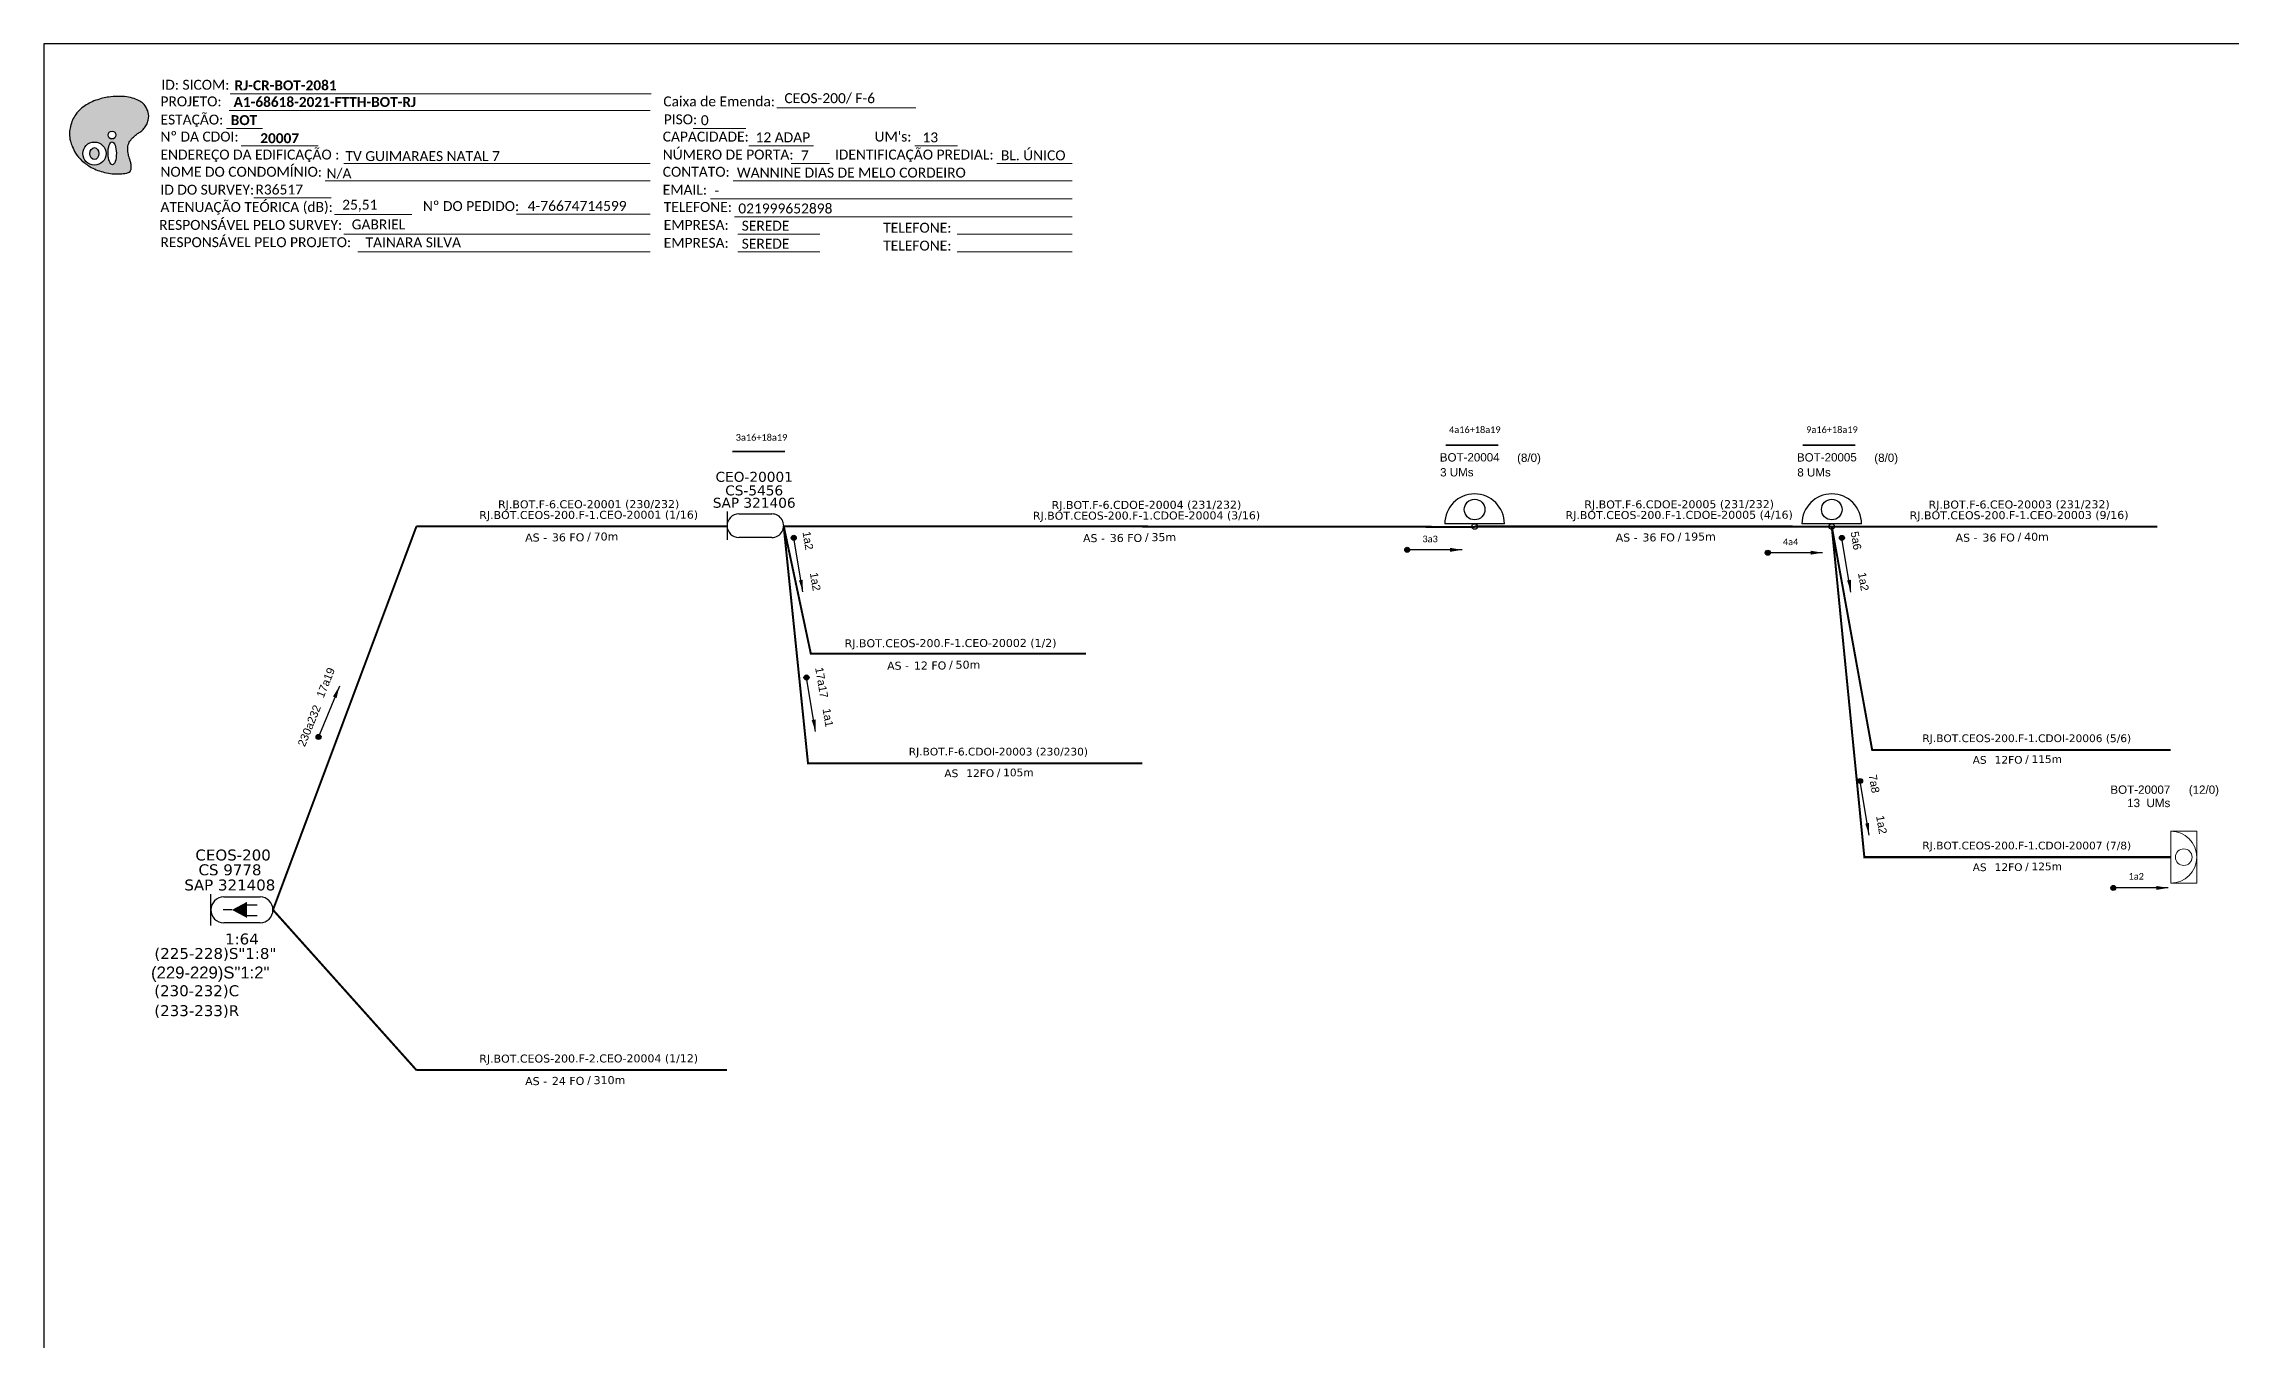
# Model space of a CAD drawing. Extents: x -89 to 749, y 705 to 1299.
# Drawn here: x -89.3 to 305.3, y 1065.3 to 1299 of the extents above; entities that cross this region are included whole.
import ezdxf
from ezdxf.enums import TextEntityAlignment as Align

# ---------------------------------------------------------------- set-up
doc = ezdxf.new("R2010")
doc.units = 0
for name, color, linetype, lineweight in [("20.0-LEGENDA DOS CDO'S", 1, 'Continuous', 0), ('20.1-CDO_INTERIOR', 1, 'Continuous', 0), ('20.2-CDO_POSTE', 1, 'Continuous', 5), ('40.1-ETIQUETAS', 1, 'Continuous', 20)]:
    doc.layers.add(name, color=color, linetype=linetype, lineweight=lineweight)
for name, color, linetype in [('20.4-CEOS', 1, 'Continuous'), ('20.5-CEO', 1, 'Continuous'), ('CAP a instalar', 1, 'Continuous'), ('label_cabos', 7, 'Continuous'), ('Seta indicação do cabo', 7, 'Continuous')]:
    doc.layers.add(name, color=color, linetype=linetype)
doc.styles.add('ARIAL', font='arial.ttf')
doc.styles.add('siredit', font='verdana.ttf')
doc.styles.get("Standard").update_dxf_attribs({"font": 'arial.ttf'})
doc.styles.add('WMF-Calibri0', font='calibri.ttf')
doc.styles.add('WMF-Calibri1', font='calibrib.ttf')
doc.linetypes.add('FENCELINE1', pattern='A,0.25,-0.1,[133,ltypeshp.shx,S=0.1,R=0,X=-0.1,Y=0],-0.1,1', length=1.45)
doc.dimstyles.new('CC', dxfattribs={"dimtxt": 1, "dimasz": 2, "dimexe": 0.18, "dimexo": 0.0625, "dimgap": 0.09, "dimtad": 0, "dimdec": 0, "dimrnd": 1, "dimzin": 0, "dimdsep": 46, "dimtxsty": 'siredit', "dimblk": 'NONE', "dimcen": 0, "dimse1": 1, "dimse2": 1, "dimsd1": 1, "dimsd2": 1, "dimclrt": 7, "dimadec": 0, "dimazin": 0, "dimtfac": 1, "dimtdec": 0, "dimtofl": 0, "dimtmove": 0, "dimatfit": 3, "dimfxl": 0, "dimtolj": 1, "dimtzin": 0, "dimarcsym": 0})

# ---------------------------------------------------------------- blocks, each defined once
blk = doc.blocks.new('OI')
h = blk.add_hatch(color=40)
edge = h.paths.add_edge_path()
edge.add_spline(control_points=[(4.35, -0.67), (3.92, -0.99), (3.26, -1.5), (2.81, -2.59), (2.9, -3.5), (3.06, -4.27), (3.31, -4.85), (3.37, -5.39), (3.4, -5.88), (3.2, -6.4), (2.54, -6.61), (1.65, -6.63), (0.55, -6.67), (-0.56, -6.42), (-1.61, -6.14), (-2.77, -5.61), (-3.92, -4.77), (-4.89, -3.7), (-5.34, -2.65), (-5.6, -1.94), (-5.85, -0.96), (-5.71, 0.47), (-5.1, 2.02), (-4.14, 3.02), (-3.3, 3.61), (-2.37, 4.16), (-1.36, 4.44), (-0.56, 4.7), (0.79, 4.85), (2.24, 4.97), (3.79, 4.57), (4.67, 4.21), (5.44, 3.65), (5.76, 2.99), (6.03, 2.21), (6.01, 1.46), (5.72, 0.64), (5.31, 0.08), (4.88, -0.38), (4.51, -0.55), (4.35, -0.67)], knot_values=[0, 0, 0, 0, 1.60434, 2.417191, 3.427595, 4.282808, 4.776746, 5.304182, 5.888771, 6.258406, 6.858137, 7.79129, 8.986195, 10.124242, 11.187857, 12.242908, 13.953784, 15.414161, 16.515391, 17.349188, 17.675853, 19.552021, 21.515531, 22.568638, 23.63245, 24.621084, 25.782718, 26.745347, 27.142653, 29.870543, 31.004649, 31.921532, 32.709589, 33.801391, 34.042471, 35.192333, 35.971461, 36.628871, 37.254359, 37.836911, 37.836911, 37.836911, 37.836911], degree=3, periodic=0)
h.paths.add_polyline_path([(1.13, -0.87, -1), (-0.04, -0.87, -1)], flags=16)
edge = h.paths.add_edge_path(flags=16)
edge.add_ellipse((0.56, -3.59), major_axis=(-0.02, 1.71), ratio=0.361305, start_angle=0, end_angle=360)
h.paths.add_polyline_path([(-0.36, -3.62, -1), (-3.8, -3.62, -1)], flags=16)
edge = h.paths.add_edge_path(flags=0)
edge.add_ellipse((-2.08, -3.62), major_axis=(0, 0.885), ratio=0.758294, start_angle=0, end_angle=360)
at = {"color": 40}
for centre, radius in [((-2.08, -3.62), 1.72), ((0.54, -0.87), 0.587)]:
    blk.add_circle(centre, radius, dxfattribs=at)
blk.add_ellipse((-2.08, -3.62), major_axis=(0, 0.885), ratio=0.758294, start_param=-3.141592653589792, end_param=3.141592653589792, dxfattribs=at)
blk.add_ellipse((0.56, -3.59), major_axis=(-0.02, 1.71), ratio=0.361305, dxfattribs=at)
at = {"color": 40, "start_tangent": (-0.800898, -0.598801), "end_tangent": (-0.800898, -0.598801)}
blk.add_spline([(4.35, -0.67), (3.2, -1.78), (2.9, -2.54), (2.92, -3.55), (3.12, -4.38), (3.28, -4.85), (3.37, -5.37), (3.35, -5.95), (3.2, -6.29), (2.66, -6.55), (1.73, -6.63), (0.54, -6.62), (-0.58, -6.41), (-1.6, -6.11), (-2.56, -5.67), (-3.95, -4.67), (-4.89, -3.56), (-5.37, -2.56), (-5.64, -1.78), (-5.72, -1.46), (-5.63, 0.42), (-4.84, 2.22), (-4.13, 2.99), (-3.27, 3.62), (-2.4, 4.09), (-1.3, 4.47), (-0.37, 4.72), (0.02, 4.77), (2.75, 4.8), (3.85, 4.53), (4.69, 4.16), (5.31, 3.68), (5.85, 2.73), (5.93, 2.5), (5.94, 1.35), (5.67, 0.62), (5.29, 0.08), (4.84, -0.36), (4.35, -0.67)], degree=3, dxfattribs=at)
blk = doc.blocks.new('CARIMBO')
at = {"color": 7, "lineweight": 0}
for points in [[(35.66, -16.79), (111.64, -16.79)], [(134.48, -16.3), (159.61, -16.3)], [(35.15, -20.06), (41.7, -20.06)], [(37.81, -23.14), (51.75, -23.14)], [(119.43, -20.02), (128.92, -20.02)], [(129.48, -23.14), (141.1, -23.14)], [(159.42, -23.14), (167.09, -23.14)], [(56.38, -26.37), (111.64, -26.37)], [(137.07, -26.37), (144.01, -26.37)], [(174.24, -26.37), (187.8, -26.37)], [(52.97, -29.48), (111.64, -29.48)], [(126.6, -29.48), (187.83, -29.48)], [(40.13, -32.55), (54.07, -32.55)], [(54.67, -35.52), (68.61, -35.52)], [(122.56, -32.72), (187.83, -32.72)], [(56.38, -39.07), (111.64, -39.07)], [(126.84, -35.96), (187.83, -35.96)], [(127.45, -39.07), (142.25, -39.07)], [(167.06, -39.07), (187.83, -39.07)], [(58.87, -42.31), (111.64, -42.31)], [(127.45, -42.31), (142.25, -42.31)], [(167.06, -42.31), (187.83, -42.31)]]:
    blk.add_lwpolyline(points, dxfattribs=at)
at = {"color": 7, "xscale": 1.213923925163967, "yscale": 1.213923925163967, "zscale": 1.213923925163967, "rotation": 0.1532896023949059}
blk.add_blockref('OI', (13.86, -20.16), dxfattribs=at)
at = {"color": 7, "lineweight": 0, "style": 'WMF-Calibri0'}
for s, height, p in [('PROJETO:', 1.793, (23.26, -16.04)), ('Caixa de Emenda:', 1.7927, (114.02, -16.04)), ('ESTAÇÃO:', 1.793, (23.26, -19.32)), ('PISO:', 1.793, (114.09, -19.28)), ('ENDEREÇO DA EDIFICAÇÃO :', 1.7927, (23.26, -25.63)), ('Nº DA CDOI:', 1.7927, (23.26, -22.39)), ('CAPACIDADE:', 1.7927, (113.91, -22.39)), ('NÚMERO DE PORTA:', 1.7927, (113.91, -25.63)), ('IDENTIFICAÇÃO PREDIAL:', 1.7927, (144.99, -25.63)), ("UM's:", 1.793, (152.15, -22.39)), ('NOME DO CONDOMÍNIO:', 1.7927, (23.26, -28.74)), ('CONTATO:', 1.793, (113.91, -28.74)), ('ID DO SURVEY:', 1.7927, (23.26, -31.97)), ('EMAIL:', 1.793, (113.91, -31.97)), ('ATENUAÇÃO TEÓRICA (dB):', 1.7927, (23.26, -35.09)), ('TELEFONE:', 1.793, (114.09, -35.09)), ('RESPONSÁVEL PELO SURVEY:', 1.7927, (23.02, -38.32)), ('RESPONSÁVEL PELO PROJETO:', 1.7927, (23.26, -41.44)), ('EMPRESA:', 1.793, (114.09, -38.32)), ('TELEFONE:', 1.793, (153.7, -38.83)), ('EMPRESA:', 1.793, (114.09, -41.56)), ('TELEFONE:', 1.793, (153.7, -42.06))]:
    blk.add_text(s, height=height, dxfattribs=at).set_placement(p)
at = {"color": 7, "lineweight": 0, "flags": 8}
for tag, p, style in [('PROJ', (36.46, -16.13), 'WMF-Calibri1'), ('CEOS-XX', (135.87, -15.46), 'WMF-Calibri0'), ('EST', (35.94, -19.41), 'WMF-Calibri1'), ('PISO_PTR', (120.78, -19.42), 'WMF-Calibri0'), ('CAPAC.', (130.66, -22.52), 'WMF-Calibri0'), ("UC'S", (160.78, -22.54), 'WMF-Calibri0'), ('NOME_DO_COND.', (53.23, -29.02), 'WMF-Calibri0'), ('LOGRADOURO', (56.65, -25.91), 'WMF-Calibri0'), ('NOME_DO_CONTATO', (127.3, -28.89), 'WMF-Calibri0'), ('N°', (138.85, -25.77), 'WMF-Calibri0'), ('N°PREDIO', (174.94, -25.77), 'WMF-Calibri0'), ('_ID_', (40.39, -31.94), 'WMF-Calibri0'), ('EMAIL', (123.26, -32.12), 'WMF-Calibri0'), ('O_POTEN', (56.06, -34.68), 'WMF-Calibri0'), ('TELEFONE', (127.55, -35.36), 'WMF-Calibri0'), ('RES_SURVEY', (57.78, -38.23), 'WMF-Calibri0'), ('EMP_RESP_SURVEY', (128.16, -38.47), 'WMF-Calibri0'), ('CONT_RESP_SURVEY', (167.76, -38.47), 'WMF-Calibri0'), ('RES_PROJ', (60.27, -41.47), 'WMF-Calibri0'), ('EMP_RESP_PROJ', (128.16, -41.71), 'WMF-Calibri0'), ('CONT_RESP_PROJ', (167.76, -41.71), 'WMF-Calibri0')]:
    blk.add_attdef(tag, p, '', height=1.79, dxfattribs=dict(at, style=style))
at = {"color": 7, "lineweight": 0, "style": 'WMF-Calibri1', "flags": 8}
blk.add_attdef("N° CDO'S", text='', height=1.79, dxfattribs=at).set_placement((44.78, -22.68), align=Align.CENTER)
blk = doc.blocks.new('ETIQUETA_RS5F')
at = {"layer": '40.1-ETIQUETAS', "color": 0, "style": 'siredit'}
blk.add_text('/', height=1.5, dxfattribs=at).set_placement((1.58, -1.95), align=Align.MIDDLE_RIGHT)
for tag, p in [('ETIQUETA_R_PRIMARIA', (1.21, 4.1)), ('ETIQUETA_R_SECUNDARIA', (1.21, 2.1)), ('F_ATIVAS/F_MORTAS', (1.14, -4.24))]:
    blk.add_attdef(tag, text='', height=1.5, dxfattribs=at).set_placement(p, align=Align.MIDDLE_CENTER)
for tag, p in [('TIPO_CABO', (-6.58, -2.12)), ('CAP_CABO', (0.4, -2.09))]:
    blk.add_attdef(tag, text='', height=1.5, dxfattribs=at).set_placement(p, align=Align.MIDDLE_RIGHT)
blk.add_attdef('METROS', text='', height=1.5, dxfattribs=at).set_placement((2.14, -1.95), align=Align.MIDDLE_LEFT)
for tag, p in [('FUSÃO_1', (0.85, -8.39)), ('FUSÃO_2', (0.85, -10.6)), ('FUSÃO_3', (0.85, -12.93)), ('FUSÃO_4', (0.85, -15.14)), ('FUSÃO_5', (0.85, -17.16))]:
    blk.add_attdef(tag, text='', height=1.5, dxfattribs=at).set_placement(p, align=Align.CENTER)
blk = doc.blocks.new('CEO_CT_DRT')
at = {"layer": '20.5-CEO', "color": 0}
for p, q in [((-1.56, 1.26), (1.8, 1.26)), ((1.8, -1.13), (-1.56, -1.13))]:
    blk.add_line(p, q, dxfattribs=at)
blk.add_lwpolyline([(-2.75, 1.51), (-2.75, -1.38)], dxfattribs=at)
for centre, start, end in [((-1.56, 0.07), 90, 270), ((1.8, 0.07), 270, 90)]:
    blk.add_arc(centre, 1.2, start, end, dxfattribs=at)
at = {"layer": '20.5-CEO', "color": 7, "style": 'siredit'}
for tag, p in [('CEO_Nº', (0.12, 5.61)), ('LOCAL', (0.12, 4.23)), ('SAP', (0.12, 2.97)), ('FIBRAS_RESERVA', (0.12, -1.94))]:
    blk.add_attdef(tag, text='', height=1.01, dxfattribs=at).set_placement(p, align=Align.TOP_CENTER)
blk = doc.blocks.new('_None')
blk = doc.blocks.new('CEOS_RP_CT_DRT')
at = {"layer": '20.4-CEOS', "color": 0}
for p, q in [((-4.54, 1.19), (-1.19, 1.19)), ((-1.19, -1.19), (-4.54, -1.19))]:
    blk.add_line(p, q, dxfattribs=at)
for points in [[(-5.73, -1.43), (-5.73, 1.44)], [(-3.79, 0), (-4.59, 0)], [(-2.47, 0.48), (-1.45, 0.48)], [(-2.47, -0.52), (-1.45, -0.52)]]:
    blk.add_lwpolyline(points, dxfattribs=at)
blk.add_lwpolyline([(-3.79, 0, 0, 1.47, 0), (-2.41, 0, 1.47, 1.47, 0)], format="xyseb", dxfattribs=at)
for centre, start, end in [((-4.54, 0), 90, 270), ((-1.19, 0), 270, 90)]:
    blk.add_arc(centre, 1.19, start, end, dxfattribs=at)
at = {"layer": '20.4-CEOS', "color": 7, "style": 'siredit'}
for tag, p in [('Nº_DA_CEOS', (-2.86, 5.6)), ('LOCAL', (-2.86, 4.24)), ('SAP', (-2.86, 2.78)), ('RACIO_SPLITAGEM', (-2.86, -1.88)), ('FIBRAS_SPLITTER', (-2.86, -3.58)), ('FIBRAS_TOP_C', (-2.86, -5.08)), ('RESERVA_FINAIS', (-2.86, -6.39))]:
    blk.add_attdef(tag, text='', height=1.01, dxfattribs=at).set_placement(p, align=Align.TOP_CENTER)
blk = doc.blocks.new('CDOE-TEXTO PADRÃO')
at = {"layer": "20.0-LEGENDA DOS CDO'S", "color": 0, "style": 'ARIAL'}
for tag, p in [('CDO_N', (0.49, 7.39)), ('CORDOALHA', (0.5, 4.33)), ('SAP', (0.51, 1.67)), ('SPLITER_1', (0.59, -0.91)), ('SPLITER_2', (0.6, -3.55)), ('(XX-XX_F)S', (0.54, -8.29)), ('(XX-XX_L)S', (0.55, -10.83)), ('UMS', (0.55, -13.15))]:
    blk.add_attdef(tag, p, '', height=1.7, rotation=0.118, dxfattribs=at)
blk.add_attdef('FIBRAS_UTILIZADAS', text='', height=1.7, rotation=0.118, dxfattribs=at).set_placement((19.77, 7.43), align=Align.CENTER)
blk = doc.blocks.new('SETA 2')
at = {"layer": 'Seta indicação do cabo'}
h = blk.add_hatch(color=256, dxfattribs=at)
h.dxf.hatch_style = 1
h.paths.add_polyline_path([(348.974, 271.648, 1), (348.848, 271.648, 1)])
blk.add_circle((348.911, 271.648), 0.0626, dxfattribs=at)
blk.add_leader([(350.279, 271.648), (348.974, 271.648)], dimstyle='CC', override={"dimasz": 0.3}, dxfattribs=at)

msp = doc.modelspace()

# ---------------------------------------------------------------- linework, layer by layer
msp.add_lwpolyline([(-89.32, 705.02), (749.25, 705.02), (749.25, 1299.02), (-89.32, 1299.02), (-89.32, 705.02)])
at = {"color": 7, "lineweight": 0}
for points in [[(-55.68, 1289.98), (20.29, 1289.98)], [(-4.01, 1268.26), (20.14, 1268.26)]]:
    msp.add_lwpolyline(points, dxfattribs=at)
at = {"layer": '20.1-CDO_INTERIOR', "color": 1, "lineweight": 18}
msp.add_lwpolyline([(299.26, 1147.61), (299.26, 1156.97), (294.58, 1156.97), (294.58, 1147.61)], close=True, dxfattribs=at)
msp.add_circle((296.92, 1152.29), 1.5, dxfattribs=at)
msp.add_arc((294.58, 1152.29), 4.68, 270, 90, dxfattribs=at)
at = {"layer": 'CAP a instalar', "color": 7, "ltscale": 30, "const_width": 0.362}
for points in [[(-22.06, 1113.89), (-47.94, 1142.78), (-22.05, 1211.95)], [(-22.05, 1211.95), (34.03, 1211.95)], [(108.97, 1169.23), (48.62, 1169.23), (44.22, 1212.08)], [(98.77, 1188.99), (49.13, 1188.99), (44.22, 1212.08)], [(44.22, 1211.95), (100.84, 1211.95)], [(100.84, 1211.95), (168.93, 1211.87)], [(-47.94, 1142.78), (-47.94, 1142.78)], [(-22.05, 1113.89), (34.03, 1113.89)]]:
    msp.add_lwpolyline(points, dxfattribs=at)
at = {"layer": 'CAP a instalar', "color": 7, "ltscale": 30}
msp.add_lwpolyline([(168.93, 1211.94, 0.362, 0.362, 0), (225.12, 1211.94, 0.362, 0.362, 0), (292.17, 1211.9, 0.362, 0.362, 0)], format="xyseb", dxfattribs=at)
at = {"layer": 'CAP a instalar', "color": 8, "ltscale": 30, "const_width": 0.362}
msp.add_lwpolyline([(294.58, 1171.64), (240.68, 1171.64), (233.39, 1211.94)], dxfattribs=at)
at = {"layer": 'CAP a instalar', "color": 1, "ltscale": 30, "const_width": 0.362}
msp.add_lwpolyline([(294.58, 1152.29), (239.27, 1152.29), (233.39, 1211.94)], dxfattribs=at)
at = {"layer": 'label_cabos', "color": 7}
msp.add_line((174.31, 1212.44), (163.55, 1212.44), dxfattribs=at)
at = {"layer": 'label_cabos', "color": 5}
msp.add_line((238.77, 1212.44), (228, 1212.44), dxfattribs=at)
at = {"layer": 'label_cabos', "color": 7}
for centre, radius in [((168.93, 1215), 1.86), ((168.93, 1211.94), 0.498)]:
    msp.add_circle(centre, radius, dxfattribs=at)
at = {"layer": 'label_cabos', "color": 5}
for centre, radius in [((233.39, 1215), 1.86), ((233.39, 1211.94), 0.498)]:
    msp.add_circle(centre, radius, dxfattribs=at)
at = {"layer": 'label_cabos', "color": 7}
msp.add_arc((168.93, 1212.44), 5.38, 0, 180, dxfattribs=at)
at = {"layer": 'label_cabos', "color": 5}
msp.add_arc((233.39, 1212.44), 5.38, 0, 180, dxfattribs=at)

# ---------------------------------------------------------------- block references
ref = msp.add_blockref('CARIMBO', (-91.51, 1303.77))
ref.add_attrib('PROJ', 'A1-68618-2021-FTTH-BOT-RJ', (-55.05, 1287.63), dxfattribs={"color": 7, "lineweight": 0, "height": 1.7927, "style": 'WMF-Calibri1'})
ref.add_attrib('EST', 'BOT', (-55.57, 1284.35), dxfattribs={"color": 7, "lineweight": 0, "height": 1.793, "style": 'WMF-Calibri1'})
ref.add_attrib("N° CDO'S", '20007', dxfattribs={"color": 7, "lineweight": 0, "height": 1.793, "style": 'WMF-Calibri1'}).set_placement((-46.73, 1281.09), align=Align.CENTER)
ref.add_attrib('LOGRADOURO', 'TV GUIMARAES NATAL 7', (-34.86, 1277.86), dxfattribs={"color": 7, "lineweight": 0, "height": 1.7927, "style": 'WMF-Calibri0'})
ref.add_attrib('NOME_DO_COND.', 'N/A', (-38.28, 1274.74), dxfattribs={"color": 7, "lineweight": 0, "height": 1.793, "style": 'WMF-Calibri0'})
ref.add_attrib('_ID_', 'R36517', (-51.11, 1271.83), dxfattribs={"color": 7, "lineweight": 0, "height": 1.793, "style": 'WMF-Calibri0'})
ref.add_attrib('O_POTEN', '25,51', (-35.45, 1269.09), dxfattribs={"color": 7, "lineweight": 0, "height": 1.793, "style": 'WMF-Calibri0'})
ref.add_attrib('RES_SURVEY', 'GABRIEL', (-33.73, 1265.54), dxfattribs={"color": 7, "lineweight": 0, "height": 1.793, "style": 'WMF-Calibri0'})
ref.add_attrib('RES_PROJ', 'TAINARA SILVA', (-31.24, 1262.3), dxfattribs={"color": 7, "lineweight": 0, "height": 1.7927, "style": 'WMF-Calibri0'})
ref.add_attrib('CEOS-XX', 'CEOS-200/ F-6', (44.36, 1288.31), dxfattribs={"color": 7, "lineweight": 0, "height": 1.7927, "style": 'WMF-Calibri0'})
ref.add_attrib('CAPAC.', '12 ADAP', (39.15, 1281.25), dxfattribs={"color": 7, "lineweight": 0, "height": 1.793, "style": 'WMF-Calibri0'})
ref.add_attrib("UC'S", '13', (69.27, 1281.23), dxfattribs={"color": 7, "lineweight": 0, "height": 1.793, "style": 'WMF-Calibri0'})
ref.add_attrib('PISO_PTR', '0', (29.28, 1284.34), dxfattribs={"color": 7, "lineweight": 0, "height": 1.79, "style": 'WMF-Calibri0'})
ref.add_attrib('N°', '7', (47.34, 1278), dxfattribs={"color": 7, "lineweight": 0, "height": 1.79, "style": 'WMF-Calibri0'})
ref.add_attrib('N°PREDIO', 'BL. ÚNICO', (83.43, 1278), dxfattribs={"color": 7, "lineweight": 0, "height": 1.793, "style": 'WMF-Calibri0'})
ref.add_attrib('NOME_DO_CONTATO', 'WANNINE DIAS DE MELO CORDEIRO', (35.79, 1274.88), dxfattribs={"color": 7, "lineweight": 0, "height": 1.7927, "style": 'WMF-Calibri0'})
ref.add_attrib('EMAIL', '-', (31.75, 1271.65), dxfattribs={"color": 7, "lineweight": 0, "height": 1.79, "style": 'WMF-Calibri0'})
ref.add_attrib('TELEFONE', '021999652898', (36.04, 1268.41), dxfattribs={"color": 7, "lineweight": 0, "height": 1.7927, "style": 'WMF-Calibri0'})
ref.add_attrib('EMP_RESP_SURVEY', 'SEREDE', (36.65, 1265.3), dxfattribs={"color": 7, "lineweight": 0, "height": 1.793, "style": 'WMF-Calibri0'})
ref.add_attrib('EMP_RESP_PROJ', 'SEREDE', (36.65, 1262.06), dxfattribs={"color": 7, "lineweight": 0, "height": 1.793, "style": 'WMF-Calibri0'})
at = {"color": 7, "yscale": 7.240775205791271, "zscale": 7.240775205791271}
for p, xscale, rotation in [((-2312.14, 3375.64), 7.24077520579127, 279.5330343062151), ((-2309.84, 3350.44), 7.24077520579127, 279.5330343062151), ((821.92, -1909.7), 7.240775205791272, 67.70845701338104)]:
    msp.add_blockref('SETA 2', p, dxfattribs=dict(at, xscale=xscale, rotation=rotation))
at = {"color": 7, "xscale": 7.240775205791271, "yscale": 7.240775205791271, "zscale": 7.240775205791271}
msp.add_blockref('SETA 2', (-2369.61, -759.21), dxfattribs=at)
at = {"xscale": 7.240775205791271, "yscale": 7.240775205791271, "zscale": 7.240775205791271}
for p in [(-2304.56, -759.73), (-2242.18, -820.2)]:
    msp.add_blockref('SETA 2', p, dxfattribs=at)
at = {"xscale": 7.24077520579127, "yscale": 7.240775205791271, "zscale": 7.240775205791271, "rotation": 279.5330343062151}
for p in [(-2122.97, 3375.63), (-2119.69, 3331.77)]:
    msp.add_blockref('SETA 2', p, dxfattribs=at)
at = {"layer": '20.2-CDO_POSTE', "color": 7}
ref = msp.add_blockref('CDOE-TEXTO PADRÃO', (169.07, 1213.65), dxfattribs=dict(at, xscale=0.8797541900931424, yscale=0.8797541900931424, zscale=0.8797541875036392))
ref.add_attrib('CDO_N', 'BOT-20004', (162.65, 1223.66), dxfattribs={"layer": "20.0-LEGENDA DOS CDO'S", "color": 0, "height": 1.495, "rotation": 0.118, "style": 'ARIAL'})
ref.add_attrib('CORDOALHA', '3 UMs', (162.71, 1220.97), dxfattribs={"layer": "20.0-LEGENDA DOS CDO'S", "color": 0, "height": 1.495, "rotation": 0.118, "style": 'ARIAL'})
ref.add_attrib('FIBRAS_UTILIZADAS', '       (8/0)', dxfattribs={"layer": "20.0-LEGENDA DOS CDO'S", "color": 0, "height": 1.4955, "rotation": 0.118, "style": 'ARIAL'}).set_placement((176.72, 1223.59), align=Align.CENTER)
at = {"layer": '20.2-CDO_POSTE', "color": 5}
ref = msp.add_blockref('CDOE-TEXTO PADRÃO', (233.53, 1213.64), dxfattribs=dict(at, xscale=0.8797541900931424, yscale=0.8797541900931424, zscale=0.8797541875036392))
ref.add_attrib('CDO_N', 'BOT-20005', (227.11, 1223.66), dxfattribs={"layer": "20.0-LEGENDA DOS CDO'S", "color": 0, "height": 1.495, "rotation": 0.118, "style": 'ARIAL'})
ref.add_attrib('CORDOALHA', '8 UMs', (227.17, 1220.96), dxfattribs={"layer": "20.0-LEGENDA DOS CDO'S", "color": 0, "height": 1.495, "rotation": 0.118, "style": 'ARIAL'})
ref.add_attrib('FIBRAS_UTILIZADAS', '       (8/0)', dxfattribs={"layer": "20.0-LEGENDA DOS CDO'S", "color": 0, "height": 1.4955, "rotation": 0.118, "style": 'ARIAL'}).set_placement((241.18, 1223.59), align=Align.CENTER)
at = {"layer": '20.4-CEOS', "color": 7}
ref = msp.add_blockref('CEO_CT_DRT', (38.91, 1211.96), dxfattribs=dict(at, xscale=1.773989925418859, yscale=1.773989925418859, zscale=1.773989925418859, rotation=359.9999964697354))
ref.add_attrib('CEO_Nº', 'CEO-20001', dxfattribs={"layer": '20.5-CEO', "color": 7, "height": 1.798, "rotation": 360, "style": 'siredit'}).set_placement((38.91, 1221.8), align=Align.TOP_CENTER)
ref.add_attrib('LOCAL', 'CS-5456', dxfattribs={"layer": '20.5-CEO', "color": 7, "height": 1.798, "rotation": 360, "style": 'siredit'}).set_placement((38.91, 1219.35), align=Align.TOP_CENTER)
ref.add_attrib('SAP', 'SAP 321406', dxfattribs={"layer": '20.5-CEO', "color": 7, "height": 1.798, "rotation": 360, "style": 'siredit'}).set_placement((38.91, 1217.12), align=Align.TOP_CENTER)
ref = msp.add_blockref('CEOS_RP_CT_DRT', (-47.94, 1142.78), dxfattribs=dict(at, xscale=1.956517013476992, yscale=1.956517013476992, zscale=1.956517013476992))
ref.add_attrib('Nº_DA_CEOS', 'CEOS-200', dxfattribs={"color": 7, "height": 1.975, "style": 'siredit'}).set_placement((-55.14, 1153.67), align=Align.TOP_CENTER)
ref.add_attrib('LOCAL', 'CS 9778', dxfattribs={"color": 7, "height": 1.975, "style": 'siredit'}).set_placement((-55.7, 1151), align=Align.TOP_CENTER)
ref.add_attrib('SAP', 'SAP 321408', dxfattribs={"color": 7, "height": 1.975, "style": 'siredit'}).set_placement((-55.73, 1148.26), align=Align.TOP_CENTER)
ref.add_attrib('RACIO_SPLITAGEM', '1:64', dxfattribs={"color": 7, "height": 1.975, "style": 'siredit'}).set_placement((-53.55, 1138.52), align=Align.TOP_CENTER)
ref.add_attrib('FIBRAS_SPLITTER', '(225-228)S"1:8"           ', dxfattribs={"color": 7, "height": 1.9754, "style": 'siredit'}).set_placement((-53.6, 1135.9), align=Align.TOP_CENTER)
ref.add_attrib('FIBRAS_TOP_C', ' (230-232)C                    ', dxfattribs={"color": 7, "height": 1.9754, "style": 'siredit'}).set_placement((-53.53, 1129.18), align=Align.TOP_CENTER)
ref.add_attrib('RESERVA_FINAIS', '(233-233)R                 ', dxfattribs={"color": 7, "height": 1.9754, "style": 'siredit'}).set_placement((-54.38, 1125.59), align=Align.TOP_CENTER)
at = {"layer": '40.1-ETIQUETAS', "color": 7}
ref = msp.add_blockref('ETIQUETA_RS5F', (7.9, 1212.01), dxfattribs=dict(at, xscale=0.9627151099319925, yscale=0.9627151099319925, zscale=0.9627151099319925, rotation=0.1179917413874846))
ref.add_attrib('ETIQUETA_R_PRIMARIA', 'RJ.BOT.F-6.CEO-20001 (230/232)', dxfattribs={"color": 0, "height": 1.4441, "rotation": 0.118, "style": 'siredit'}).set_placement((9.03, 1215.96), align=Align.MIDDLE_CENTER)
ref.add_attrib('ETIQUETA_R_SECUNDARIA', 'RJ.BOT.CEOS-200.F-1.CEO-20001 (1/16)', dxfattribs={"color": 0, "height": 1.4441, "rotation": 0.118, "style": 'siredit'}).set_placement((9.03, 1214.04), align=Align.MIDDLE_CENTER)
ref.add_attrib('TIPO_CABO', 'AS -', dxfattribs={"color": 0, "height": 1.444, "rotation": 0.118, "style": 'siredit'}).set_placement((1.53, 1209.96), align=Align.MIDDLE_RIGHT)
ref.add_attrib('CAP_CABO', '36 FO', dxfattribs={"color": 0, "height": 1.444, "rotation": 0.118, "style": 'siredit'}).set_placement((8.25, 1209.99), align=Align.MIDDLE_RIGHT)
ref.add_attrib('METROS', '70m', dxfattribs={"color": 0, "height": 1.444, "rotation": 0.118, "style": 'siredit'}).set_placement((9.93, 1210.13), align=Align.MIDDLE_LEFT)
ref = msp.add_blockref('ETIQUETA_RS5F', (108.57, 1211.9), dxfattribs=dict(at, xscale=0.9627151099319925, yscale=0.9627151099319925, zscale=0.9627151099319925, rotation=0.1179917413874844))
ref.add_attrib('ETIQUETA_R_PRIMARIA', 'RJ.BOT.F-6.CDOE-20004 (231/232)', dxfattribs={"color": 0, "height": 1.4441, "rotation": 0.118, "style": 'siredit'}).set_placement((109.7, 1215.85), align=Align.MIDDLE_CENTER)
ref.add_attrib('ETIQUETA_R_SECUNDARIA', 'RJ.BOT.CEOS-200.F-1.CDOE-20004 (3/16)', dxfattribs={"color": 0, "height": 1.4441, "rotation": 0.118, "style": 'siredit'}).set_placement((109.71, 1213.92), align=Align.MIDDLE_CENTER)
ref.add_attrib('TIPO_CABO', 'AS -', dxfattribs={"color": 0, "height": 1.444, "rotation": 0.118, "style": 'siredit'}).set_placement((102.21, 1209.85), align=Align.MIDDLE_RIGHT)
ref.add_attrib('CAP_CABO', '36 FO', dxfattribs={"color": 0, "height": 1.444, "rotation": 0.118, "style": 'siredit'}).set_placement((108.93, 1209.88), align=Align.MIDDLE_RIGHT)
ref.add_attrib('METROS', '35m', dxfattribs={"color": 0, "height": 1.444, "rotation": 0.118, "style": 'siredit'}).set_placement((110.61, 1210.02), align=Align.MIDDLE_LEFT)
ref = msp.add_blockref('ETIQUETA_RS5F', (204.72, 1212), dxfattribs=dict(at, xscale=0.9627151099319925, yscale=0.9627151099319925, zscale=0.9627151099319925, rotation=0.1179917413874845))
ref.add_attrib('ETIQUETA_R_PRIMARIA', 'RJ.BOT.F-6.CDOE-20005 (231/232)', dxfattribs={"color": 0, "height": 1.4441, "rotation": 0.118, "style": 'siredit'}).set_placement((205.85, 1215.95), align=Align.MIDDLE_CENTER)
ref.add_attrib('ETIQUETA_R_SECUNDARIA', 'RJ.BOT.CEOS-200.F-1.CDOE-20005 (4/16)', dxfattribs={"color": 0, "height": 1.4441, "rotation": 0.118, "style": 'siredit'}).set_placement((205.85, 1214.03), align=Align.MIDDLE_CENTER)
ref.add_attrib('TIPO_CABO', 'AS -', dxfattribs={"color": 0, "height": 1.444, "rotation": 0.118, "style": 'siredit'}).set_placement((198.35, 1209.95), align=Align.MIDDLE_RIGHT)
ref.add_attrib('CAP_CABO', '36 FO', dxfattribs={"color": 0, "height": 1.444, "rotation": 0.118, "style": 'siredit'}).set_placement((205.07, 1209.98), align=Align.MIDDLE_RIGHT)
ref.add_attrib('METROS', '195m', dxfattribs={"color": 0, "height": 1.444, "rotation": 0.118, "style": 'siredit'}).set_placement((206.75, 1210.12), align=Align.MIDDLE_LEFT)
ref = msp.add_blockref('ETIQUETA_RS5F', (266.07, 1211.97), dxfattribs=dict(at, xscale=0.9627151099319925, yscale=0.9627151099319925, zscale=0.9627151099319925, rotation=0.1179917413874841))
ref.add_attrib('ETIQUETA_R_PRIMARIA', 'RJ.BOT.F-6.CEO-20003 (231/232)', dxfattribs={"color": 0, "height": 1.4441, "rotation": 0.118, "style": 'siredit'}).set_placement((267.2, 1215.92), align=Align.MIDDLE_CENTER)
ref.add_attrib('ETIQUETA_R_SECUNDARIA', 'RJ.BOT.CEOS-200.F-1.CEO-20003 (9/16)', dxfattribs={"color": 0, "height": 1.4441, "rotation": 0.118, "style": 'siredit'}).set_placement((267.2, 1213.99), align=Align.MIDDLE_CENTER)
ref.add_attrib('TIPO_CABO', 'AS -', dxfattribs={"color": 0, "height": 1.444, "rotation": 0.118, "style": 'siredit'}).set_placement((259.7, 1209.92), align=Align.MIDDLE_RIGHT)
ref.add_attrib('CAP_CABO', '36 FO', dxfattribs={"color": 0, "height": 1.444, "rotation": 0.118, "style": 'siredit'}).set_placement((266.43, 1209.95), align=Align.MIDDLE_RIGHT)
ref.add_attrib('METROS', '40m', dxfattribs={"color": 0, "height": 1.444, "rotation": 0.118, "style": 'siredit'}).set_placement((268.11, 1210.09), align=Align.MIDDLE_LEFT)
ref = msp.add_blockref('ETIQUETA_RS5F', (73.22, 1188.88), dxfattribs=dict(at, xscale=0.9627151099319925, yscale=0.9627151099319925, zscale=0.9627151099319925, rotation=0.1179917413874844))
ref.add_attrib('ETIQUETA_R_SECUNDARIA', 'RJ.BOT.CEOS-200.F-1.CEO-20002 (1/2)', dxfattribs={"color": 0, "height": 1.4441, "rotation": 0.118, "style": 'siredit'}).set_placement((74.35, 1190.91), align=Align.MIDDLE_CENTER)
ref.add_attrib('TIPO_CABO', 'AS -', dxfattribs={"color": 0, "height": 1.444, "rotation": 0.118, "style": 'siredit'}).set_placement((66.85, 1186.83), align=Align.MIDDLE_RIGHT)
ref.add_attrib('CAP_CABO', '12 FO', dxfattribs={"color": 0, "height": 1.444, "rotation": 0.118, "style": 'siredit'}).set_placement((73.58, 1186.87), align=Align.MIDDLE_RIGHT)
ref.add_attrib('METROS', '50m', dxfattribs={"color": 0, "height": 1.444, "rotation": 0.118, "style": 'siredit'}).set_placement((75.26, 1187.01), align=Align.MIDDLE_LEFT)
ref = msp.add_blockref('ETIQUETA_RS5F', (7.9, 1113.95), dxfattribs=dict(at, xscale=0.9627151099319925, yscale=0.9627151099319925, zscale=0.9627151099319925, rotation=0.1179917413874846))
ref.add_attrib('ETIQUETA_R_SECUNDARIA', 'RJ.BOT.CEOS-200.F-2.CEO-20004 (1/12)', dxfattribs={"color": 0, "height": 1.4441, "rotation": 0.118, "style": 'siredit'}).set_placement((9.03, 1115.98), align=Align.MIDDLE_CENTER)
ref.add_attrib('TIPO_CABO', 'AS -', dxfattribs={"color": 0, "height": 1.444, "rotation": 0.118, "style": 'siredit'}).set_placement((1.53, 1111.9), align=Align.MIDDLE_RIGHT)
ref.add_attrib('CAP_CABO', '24 FO', dxfattribs={"color": 0, "height": 1.444, "rotation": 0.118, "style": 'siredit'}).set_placement((8.25, 1111.94), align=Align.MIDDLE_RIGHT)
ref.add_attrib('METROS', '310m', dxfattribs={"color": 0, "height": 1.444, "rotation": 0.118, "style": 'siredit'}).set_placement((9.93, 1112.07), align=Align.MIDDLE_LEFT)
at = {"layer": 'CAP a instalar', "color": 7, "ltscale": 30}
ref = msp.add_blockref('ETIQUETA_RS5F', (81.88, 1169.38), dxfattribs=dict(at, xscale=0.927865732700132, yscale=0.927865732700132, zscale=0.927865732700132))
ref.add_attrib('ETIQUETA_R_SECUNDARIA', 'RJ.BOT.F-6.CDOI-20003 (230/230)', dxfattribs={"layer": '40.1-ETIQUETAS', "color": 0, "height": 1.3918, "style": 'siredit'}).set_placement((82.98, 1171.33), align=Align.MIDDLE_CENTER)
ref.add_attrib('TIPO_CABO', 'AS', dxfattribs={"layer": '40.1-ETIQUETAS', "color": 0, "height": 1.392, "style": 'siredit'}).set_placement((75.74, 1167.42), align=Align.MIDDLE_RIGHT)
ref.add_attrib('CAP_CABO', '12FO', dxfattribs={"layer": '40.1-ETIQUETAS', "color": 0, "height": 1.392, "style": 'siredit'}).set_placement((82.22, 1167.44), align=Align.MIDDLE_RIGHT)
ref.add_attrib('METROS', '105m', dxfattribs={"layer": '40.1-ETIQUETAS', "color": 0, "height": 1.392, "style": 'siredit'}).set_placement((83.84, 1167.57), align=Align.MIDDLE_LEFT)
at = {"layer": 'CAP a instalar', "color": 9, "linetype": 'FENCELINE1', "ltscale": 7}
ref = msp.add_blockref('ETIQUETA_RS5F', (267.48, 1171.79), dxfattribs=dict(at, xscale=0.927865732700132, yscale=0.927865732700132, zscale=0.927865732700132))
ref.add_attrib('ETIQUETA_R_SECUNDARIA', 'RJ.BOT.CEOS-200.F-1.CDOI-20006 (5/6)', dxfattribs={"layer": '40.1-ETIQUETAS', "color": 0, "height": 1.3918, "style": 'siredit'}).set_placement((268.58, 1173.74), align=Align.MIDDLE_CENTER)
ref.add_attrib('TIPO_CABO', 'AS', dxfattribs={"layer": '40.1-ETIQUETAS', "color": 0, "height": 1.392, "style": 'siredit'}).set_placement((261.34, 1169.83), align=Align.MIDDLE_RIGHT)
ref.add_attrib('CAP_CABO', '12FO', dxfattribs={"layer": '40.1-ETIQUETAS', "color": 0, "height": 1.392, "style": 'siredit'}).set_placement((267.82, 1169.85), align=Align.MIDDLE_RIGHT)
ref.add_attrib('METROS', '115m', dxfattribs={"layer": '40.1-ETIQUETAS', "color": 0, "height": 1.392, "style": 'siredit'}).set_placement((269.44, 1169.97), align=Align.MIDDLE_LEFT)
at = {"layer": 'CAP a instalar', "color": 1, "linetype": 'FENCELINE1', "ltscale": 7}
ref = msp.add_blockref('ETIQUETA_RS5F', (267.48, 1152.44), dxfattribs=dict(at, xscale=0.927865732700132, yscale=0.927865732700132, zscale=0.927865732700132))
ref.add_attrib('ETIQUETA_R_SECUNDARIA', 'RJ.BOT.CEOS-200.F-1.CDOI-20007 (7/8)', dxfattribs={"layer": '40.1-ETIQUETAS', "color": 0, "height": 1.3918, "style": 'siredit'}).set_placement((268.58, 1154.39), align=Align.MIDDLE_CENTER)
ref.add_attrib('TIPO_CABO', 'AS', dxfattribs={"layer": '40.1-ETIQUETAS', "color": 0, "height": 1.392, "style": 'siredit'}).set_placement((261.34, 1150.47), align=Align.MIDDLE_RIGHT)
ref.add_attrib('CAP_CABO', '12FO', dxfattribs={"layer": '40.1-ETIQUETAS', "color": 0, "height": 1.392, "style": 'siredit'}).set_placement((267.82, 1150.49), align=Align.MIDDLE_RIGHT)
ref.add_attrib('METROS', '125m', dxfattribs={"layer": '40.1-ETIQUETAS', "color": 0, "height": 1.392, "style": 'siredit'}).set_placement((269.44, 1150.62), align=Align.MIDDLE_LEFT)

# ---------------------------------------------------------------- texts
at = {"color": 7, "lineweight": 0, "style": 'WMF-Calibri0'}
for s, p in [('ID: SICOM: ', (-68.08, 1290.73)), ('Nº DO PEDIDO:', (-20.88, 1268.84))]:
    msp.add_text(s, height=1.7927, dxfattribs=at).set_placement(p)
at = {"color": 7, "char_height": 1.1932, "width": 20.1728, "attachment_point": 5}
for s, insert in [('\\C7;\\fCalibri|b0|i0|c0|p34;3a16+18a19', (40.23, 1228)), ('\\C7;\\fCalibri|b0|i0|c0|p34;4a16+18a19', (168.97, 1229.4)), ('\\C7;\\fCalibri|b0|i0|c0|p34;3a3', (160.9, 1209.69))]:
    msp.add_mtext(s, dxfattribs=dict(at, insert=insert))
at = {"char_height": 1.1932, "width": 20.1728, "attachment_point": 5}
for s, insert in [('\\C7;\\fCalibri|b0|i0|c0|p34;9a16+18a19', (233.43, 1229.4)), ('\\C7;\\fCalibri|b0|i0|c0|p34;4a4', (225.96, 1209.17)), ('\\C7;\\fCalibri|b0|i0|c0|p34;1a2', (288.34, 1148.83))]:
    msp.add_mtext(s, dxfattribs=dict(at, insert=insert))
at = {"color": 7, "char_height": 1.444, "width": 2.3379, "attachment_point": 1}
for s, insert, rotation in [('1a2', (49.04, 1211.18), 279.7479), ('1a2', (50.37, 1203.78), 279.7479), ('17a19', (-40.16, 1181.45), 67.9233), ('17a17', (51.33, 1186.66), 279.7479), ('230a232', (-43.54, 1172.63), 67.9233), ('1a1', (52.66, 1179.25), 279.7479)]:
    msp.add_mtext(s, dxfattribs=dict(at, insert=insert, rotation=rotation))
at = {"char_height": 1.444, "width": 2.3379, "attachment_point": 1, "rotation": 279.7479}
for s, insert in [('5a6', (238.2, 1211.18)), ('1a2', (239.54, 1203.77)), ('7a8', (241.48, 1167.32)), ('1a2', (242.81, 1159.92))]:
    msp.add_mtext(s, dxfattribs=dict(at, insert=insert))
at = {"color": 7, "lineweight": 0, "flags": 8}
for tag, p, s, height, style in [('RJ-CR-BOT-2081', (-54.88, 1290.63), 'XX', 1.793, 'WMF-Calibri1'), ('4-76674714599', (-1.97, 1268.87), '4-76674714599 ', 1.7927, 'WMF-Calibri0')]:
    msp.add_attdef(tag, p, s, height=height, dxfattribs=dict(at, style=style))
at = {"layer": "20.0-LEGENDA DOS CDO'S", "color": 1, "style": 'ARIAL'}
for s, p in [('BOT-20007', (294.49, 1163.72)), ('13  UMs', (294.49, 1161.32))]:
    msp.add_text(s, height=1.498, dxfattribs=at).set_placement(p, align=Align.RIGHT)
msp.add_text('    (12/0)', height=1.495, dxfattribs=at).set_placement((299.39, 1163.72), align=Align.CENTER)
at = {"layer": '20.4-CEOS', "color": 7, "insert": (-69.94, 1132.56), "char_height": 2.1522, "width": 36.3063, "attachment_point": 1}
msp.add_mtext('(229-229)S"1:2"           ', dxfattribs=at)

# ---------------------------------------------------------------- leaders
at = {"layer": 'Seta indicação do cabo', "color": 7}
for points in [[(44.43, 1225.44), (34.97, 1225.44)], [(34.97, 1225.44), (44.43, 1225.44)], [(173.17, 1226.63), (163.72, 1226.63)], [(163.72, 1226.63), (173.17, 1226.63)]]:
    msp.add_leader(points, dimstyle='CC', override={"dimasz": 0.3}, dxfattribs=at)
at = {"layer": 'Seta indicação do cabo'}
for points in [[(237.63, 1226.63), (228.18, 1226.63)], [(228.18, 1226.63), (237.63, 1226.63)]]:
    msp.add_leader(points, dimstyle='CC', override={"dimasz": 0.3}, dxfattribs=at)

doc.saveas('drawing.dxf')
